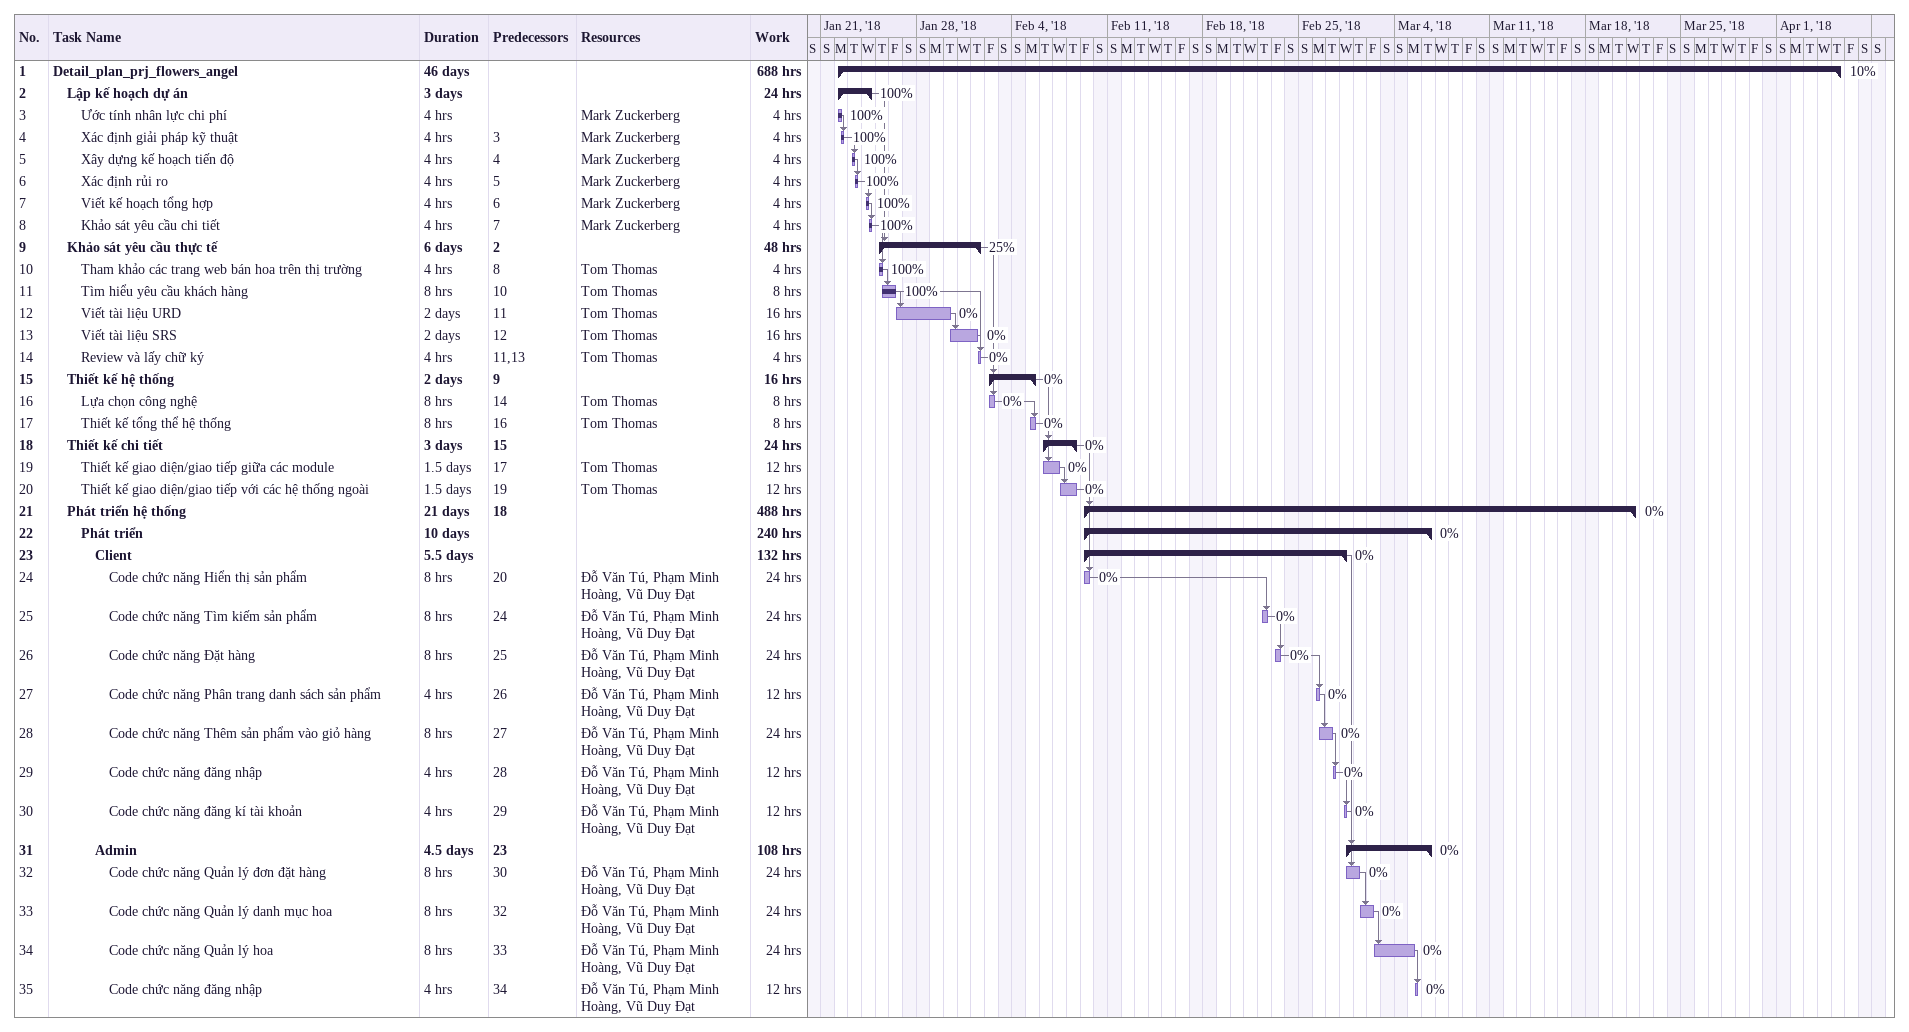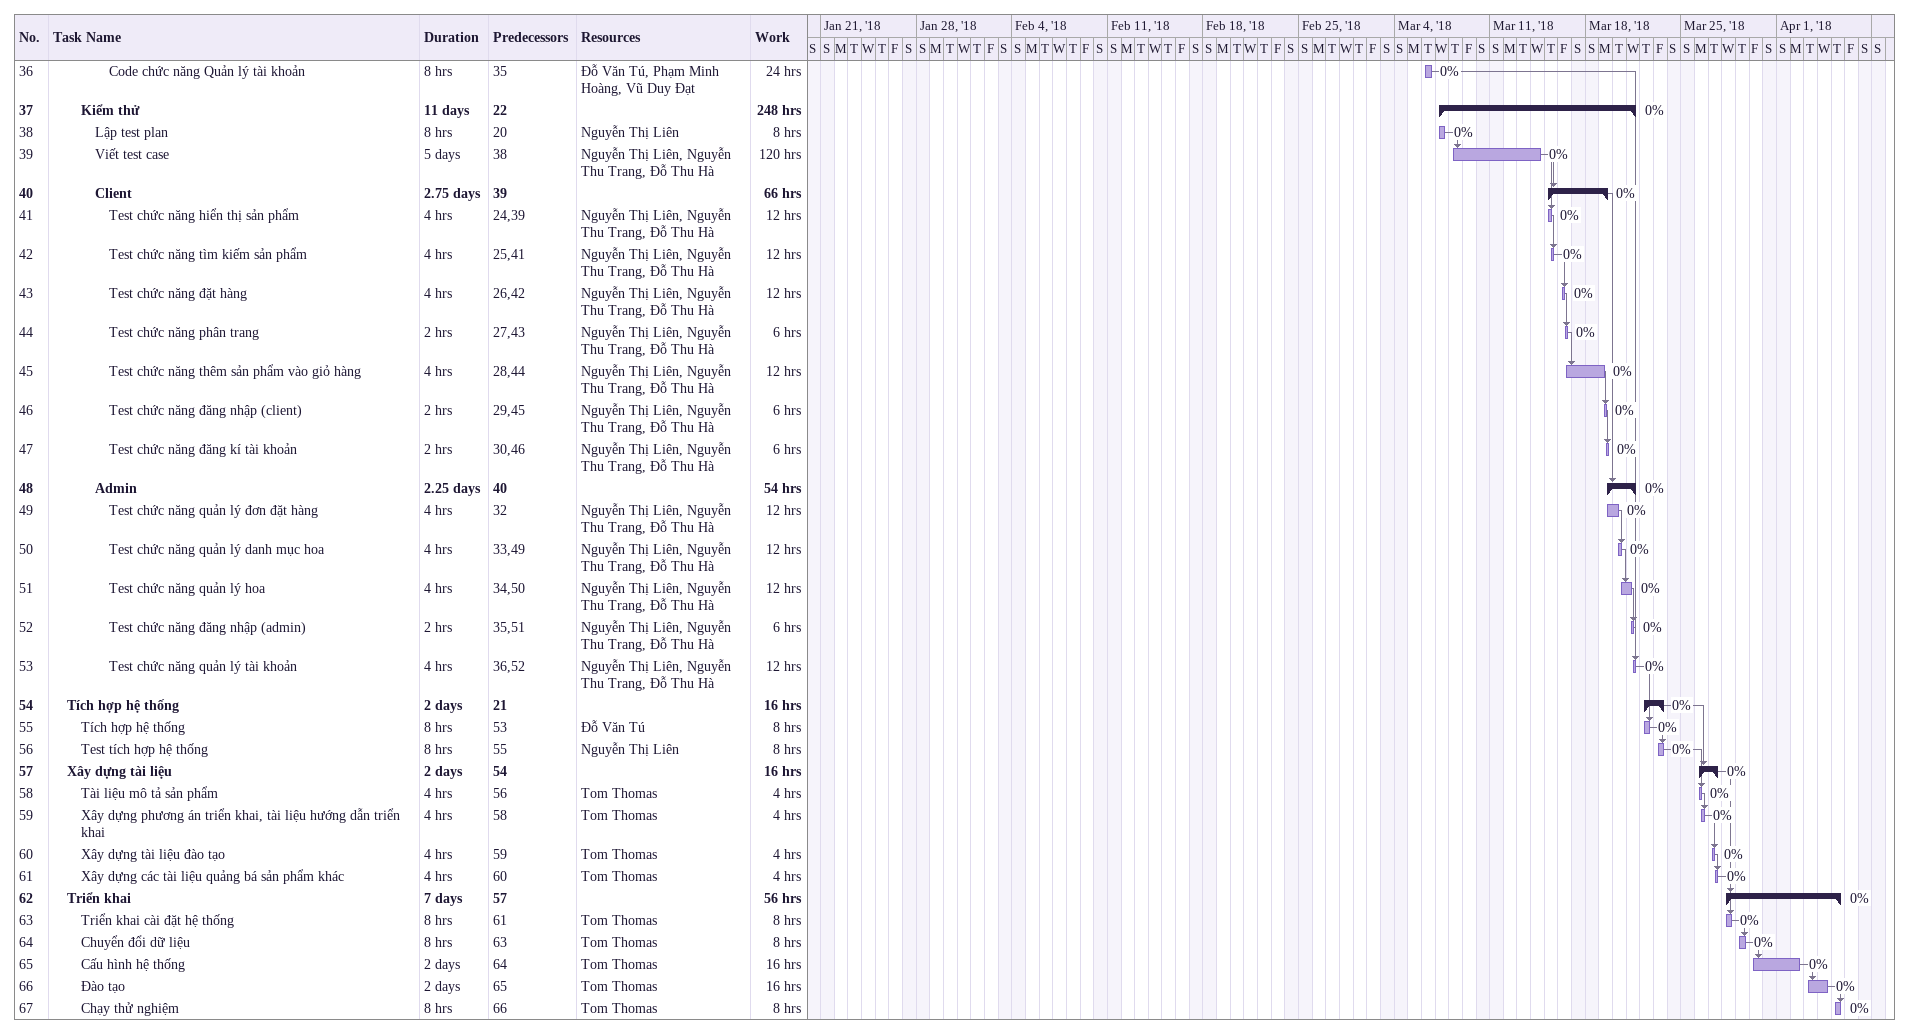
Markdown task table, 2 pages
| ID | Level | Task | Duration | Start | Finish | Predecessors | Resources | % complete | Work (h) |
|---|---|---|---|---|---|---|---|---|---|
| 1 | 1 | **Detail_plan_prj_flowers_angel** | 46d | 2018-01-22 | 2018-04-05 |  |  | 10 | 688 |
| 2 | 2 | **Lập kế hoạch dự án** | 3d | 2018-01-22 | 2018-01-24 |  |  | 100 | 24 |
| 3 | 3 | Ước tính nhân lực chi phí | 4h | 2018-01-22 | 2018-01-22 |  | Mark Zuckerberg | 100 | 4 |
| 4 | 3 | Xác định giải pháp kỹ thuật | 4h | 2018-01-22 | 2018-01-22 | 3 | Mark Zuckerberg | 100 | 4 |
| 5 | 3 | Xây dựng kế hoạch tiến độ | 4h | 2018-01-23 | 2018-01-23 | 4 | Mark Zuckerberg | 100 | 4 |
| 6 | 3 | Xác định rủi ro | 4h | 2018-01-23 | 2018-01-23 | 5 | Mark Zuckerberg | 100 | 4 |
| 7 | 3 | Viết kế hoạch tổng hợp | 4h | 2018-01-24 | 2018-01-24 | 6 | Mark Zuckerberg | 100 | 4 |
| 8 | 3 | Khảo sát yêu cầu chi tiết | 4h | 2018-01-24 | 2018-01-24 | 7 | Mark Zuckerberg | 100 | 4 |
| 9 | 2 | **Khảo sát yêu cầu thực tế** | 6d | 2018-01-25 | 2018-02-01 | 2 |  | 25 | 48 |
| 10 | 3 | Tham khảo các trang web bán hoa trên thị trường | 4h | 2018-01-25 | 2018-01-25 | 8 | Tom Thomas | 100 | 4 |
| 11 | 3 | Tìm hiểu yêu cầu khách hàng | 8h | 2018-01-25 | 2018-01-26 | 10 | Tom Thomas | 100 | 8 |
| 12 | 3 | Viết tài liệu URD | 2d | 2018-01-26 | 2018-01-30 | 11 | Tom Thomas | 0 | 16 |
| 13 | 3 | Viết tài liệu SRS | 2d | 2018-01-30 | 2018-02-01 | 12 | Tom Thomas | 0 | 16 |
| 14 | 3 | Review và lấy chữ ký | 4h | 2018-02-01 | 2018-02-01 | 11, 13 | Tom Thomas | 0 | 4 |
| 15 | 2 | **Thiết kế hệ thống** | 2d | 2018-02-02 | 2018-02-05 | 9 |  | 0 | 16 |
| 16 | 3 | Lựa chọn công nghệ | 8h | 2018-02-02 | 2018-02-02 | 14 | Tom Thomas | 0 | 8 |
| 17 | 3 | Thiết kế tổng thể hệ thống | 8h | 2018-02-05 | 2018-02-05 | 16 | Tom Thomas | 0 | 8 |
| 18 | 2 | **Thiết kế chi tiết** | 3d | 2018-02-06 | 2018-02-08 | 15 |  | 0 | 24 |
| 19 | 3 | Thiết kế giao diện/giao tiếp giữa các module | 1.5d | 2018-02-06 | 2018-02-07 | 17 | Tom Thomas | 0 | 12 |
| 20 | 3 | Thiết kế giao diện/giao tiếp với các hệ thống ngoài | 1.5d | 2018-02-07 | 2018-02-08 | 19 | Tom Thomas | 0 | 12 |
| 21 | 2 | **Phát triển hệ thống** | 21d | 2018-02-09 | 2018-03-21 | 18 |  | 0 | 488 |
| 22 | 3 | **Phát triển** | 10d | 2018-02-09 | 2018-03-06 |  |  | 0 | 240 |
| 23 | 4 | **Client** | 5.5d | 2018-02-09 | 2018-02-28 |  |  | 0 | 132 |
| 24 | 5 | Code chức năng Hiển thị sản phẩm | 8h | 2018-02-09 | 2018-02-09 | 20 | Đỗ Văn Tú, Phạm Minh Hoàng, Vũ Duy Đạt | 0 | 24 |
| 25 | 5 | Code chức năng Tìm kiếm sản phẩm | 8h | 2018-02-22 | 2018-02-22 | 24 | Đỗ Văn Tú, Phạm Minh Hoàng, Vũ Duy Đạt | 0 | 24 |
| 26 | 5 | Code chức năng Đặt hàng | 8h | 2018-02-23 | 2018-02-23 | 25 | Đỗ Văn Tú, Phạm Minh Hoàng, Vũ Duy Đạt | 0 | 24 |
| 27 | 5 | Code chức năng Phân trang danh sách sản phẩm | 4h | 2018-02-26 | 2018-02-26 | 26 | Đỗ Văn Tú, Phạm Minh Hoàng, Vũ Duy Đạt | 0 | 12 |
| 28 | 5 | Code chức năng Thêm sản phẩm vào giỏ hàng | 8h | 2018-02-26 | 2018-02-27 | 27 | Đỗ Văn Tú, Phạm Minh Hoàng, Vũ Duy Đạt | 0 | 24 |
| 29 | 5 | Code chức năng đăng nhập | 4h | 2018-02-27 | 2018-02-27 | 28 | Đỗ Văn Tú, Phạm Minh Hoàng, Vũ Duy Đạt | 0 | 12 |
| 30 | 5 | Code chức năng đăng kí tài khoản | 4h | 2018-02-28 | 2018-02-28 | 29 | Đỗ Văn Tú, Phạm Minh Hoàng, Vũ Duy Đạt | 0 | 12 |
| 31 | 4 | **Admin** | 4.5d | 2018-02-28 | 2018-03-06 | 23 |  | 0 | 108 |
| 32 | 5 | Code chức năng Quản lý đơn đặt hàng | 8h | 2018-02-28 | 2018-03-01 | 30 | Đỗ Văn Tú, Phạm Minh Hoàng, Vũ Duy Đạt | 0 | 24 |
| 33 | 5 | Code chức năng Quản lý danh mục hoa | 8h | 2018-03-01 | 2018-03-02 | 32 | Đỗ Văn Tú, Phạm Minh Hoàng, Vũ Duy Đạt | 0 | 24 |
| 34 | 5 | Code chức năng Quản lý hoa | 8h | 2018-03-02 | 2018-03-05 | 33 | Đỗ Văn Tú, Phạm Minh Hoàng, Vũ Duy Đạt | 0 | 24 |
| 35 | 5 | Code chức năng đăng nhập | 4h | 2018-03-05 | 2018-03-05 | 34 | Đỗ Văn Tú, Phạm Minh Hoàng, Vũ Duy Đạt | 0 | 12 |
| 36 | 5 | Code chức năng Quản lý tài khoản | 8h | 2018-03-06 | 2018-03-06 | 35 | Đỗ Văn Tú, Phạm Minh Hoàng, Vũ Duy Đạt | 0 | 24 |
| 37 | 3 | **Kiểm thử** | 11d | 2018-03-07 | 2018-03-21 | 22 |  | 0 | 248 |
| 38 | 4 | Lập test plan | 8h | 2018-03-07 | 2018-03-07 | 20 | Nguyễn Thị Liên | 0 | 8 |
| 39 | 4 | Viết test case | 5d | 2018-03-08 | 2018-03-14 | 38 | Nguyễn Thị Liên, Nguyễn Thu Trang, Đỗ Thu Hà | 0 | 120 |
| 40 | 4 | **Client** | 2.75d | 2018-03-15 | 2018-03-19 | 39 |  | 0 | 66 |
| 41 | 5 | Test chức năng hiển thị sản phẩm | 4h | 2018-03-15 | 2018-03-15 | 24, 39 | Nguyễn Thị Liên, Nguyễn Thu Trang, Đỗ Thu Hà | 0 | 12 |
| 42 | 5 | Test chức năng tìm kiếm sản phẩm | 4h | 2018-03-15 | 2018-03-15 | 25, 41 | Nguyễn Thị Liên, Nguyễn Thu Trang, Đỗ Thu Hà | 0 | 12 |
| 43 | 5 | Test chức năng đặt hàng | 4h | 2018-03-16 | 2018-03-16 | 26, 42 | Nguyễn Thị Liên, Nguyễn Thu Trang, Đỗ Thu Hà | 0 | 12 |
| 44 | 5 | Test chức năng phân trang | 2h | 2018-03-16 | 2018-03-16 | 27, 43 | Nguyễn Thị Liên, Nguyễn Thu Trang, Đỗ Thu Hà | 0 | 6 |
| 45 | 5 | Test chức năng thêm sản phẩm vào giỏ hàng | 4h | 2018-03-16 | 2018-03-19 | 28, 44 | Nguyễn Thị Liên, Nguyễn Thu Trang, Đỗ Thu Hà | 0 | 12 |
| 46 | 5 | Test chức năng đăng nhập (client) | 2h | 2018-03-19 | 2018-03-19 | 29, 45 | Nguyễn Thị Liên, Nguyễn Thu Trang, Đỗ Thu Hà | 0 | 6 |
| 47 | 5 | Test chức năng đăng kí tài khoản | 2h | 2018-03-19 | 2018-03-19 | 30, 46 | Nguyễn Thị Liên, Nguyễn Thu Trang, Đỗ Thu Hà | 0 | 6 |
| 48 | 4 | **Admin** | 2.25d | 2018-03-19 | 2018-03-21 | 40 |  | 0 | 54 |
| 49 | 5 | Test chức năng quản lý đơn đặt hàng | 4h | 2018-03-19 | 2018-03-20 | 32 | Nguyễn Thị Liên, Nguyễn Thu Trang, Đỗ Thu Hà | 0 | 12 |
| 50 | 5 | Test chức năng quản lý danh mục hoa | 4h | 2018-03-20 | 2018-03-20 | 33, 49 | Nguyễn Thị Liên, Nguyễn Thu Trang, Đỗ Thu Hà | 0 | 12 |
| 51 | 5 | Test chức năng quản lý hoa | 4h | 2018-03-20 | 2018-03-21 | 34, 50 | Nguyễn Thị Liên, Nguyễn Thu Trang, Đỗ Thu Hà | 0 | 12 |
| 52 | 5 | Test chức năng đăng nhập (admin) | 2h | 2018-03-21 | 2018-03-21 | 35, 51 | Nguyễn Thị Liên, Nguyễn Thu Trang, Đỗ Thu Hà | 0 | 6 |
| 53 | 5 | Test chức năng quản lý tài khoản | 4h | 2018-03-21 | 2018-03-21 | 36, 52 | Nguyễn Thị Liên, Nguyễn Thu Trang, Đỗ Thu Hà | 0 | 12 |
| 54 | 2 | **Tích hợp hệ thống** | 2d | 2018-03-22 | 2018-03-23 | 21 |  | 0 | 16 |
| 55 | 3 | Tích hợp hệ thống | 8h | 2018-03-22 | 2018-03-22 | 53 | Đỗ Văn Tú | 0 | 8 |
| 56 | 3 | Test tích hợp hệ thống | 8h | 2018-03-23 | 2018-03-23 | 55 | Nguyễn Thị Liên | 0 | 8 |
| 57 | 2 | **Xây dựng tài liệu** | 2d | 2018-03-26 | 2018-03-27 | 54 |  | 0 | 16 |
| 58 | 3 | Tài liệu mô tả sản phẩm | 4h | 2018-03-26 | 2018-03-26 | 56 | Tom Thomas | 0 | 4 |
| 59 | 3 | Xây dựng phương án triển khai, tài liệu hướng dẫn triển khai | 4h | 2018-03-26 | 2018-03-26 | 58 | Tom Thomas | 0 | 4 |
| 60 | 3 | Xây dựng tài liệu đào tạo | 4h | 2018-03-27 | 2018-03-27 | 59 | Tom Thomas | 0 | 4 |
| 61 | 3 | Xây dựng các tài liệu quảng bá sản phẩm khác | 4h | 2018-03-27 | 2018-03-27 | 60 | Tom Thomas | 0 | 4 |
| 62 | 2 | **Triển khai** | 7d | 2018-03-28 | 2018-04-05 | 57 |  | 0 | 56 |
| 63 | 3 | Triển khai cài đặt hệ thống | 8h | 2018-03-28 | 2018-03-28 | 61 | Tom Thomas | 0 | 8 |
| 64 | 3 | Chuyển đổi dữ liệu | 8h | 2018-03-29 | 2018-03-29 | 63 | Tom Thomas | 0 | 8 |
| 65 | 3 | Cấu hình hệ thống | 2d | 2018-03-30 | 2018-04-02 | 64 | Tom Thomas | 0 | 16 |
| 66 | 3 | Đào tạo | 2d | 2018-04-03 | 2018-04-04 | 65 | Tom Thomas | 0 | 16 |
| 67 | 3 | Chạy thử nghiệm | 8h | 2018-04-05 | 2018-04-05 | 66 | Tom Thomas | 0 | 8 |
